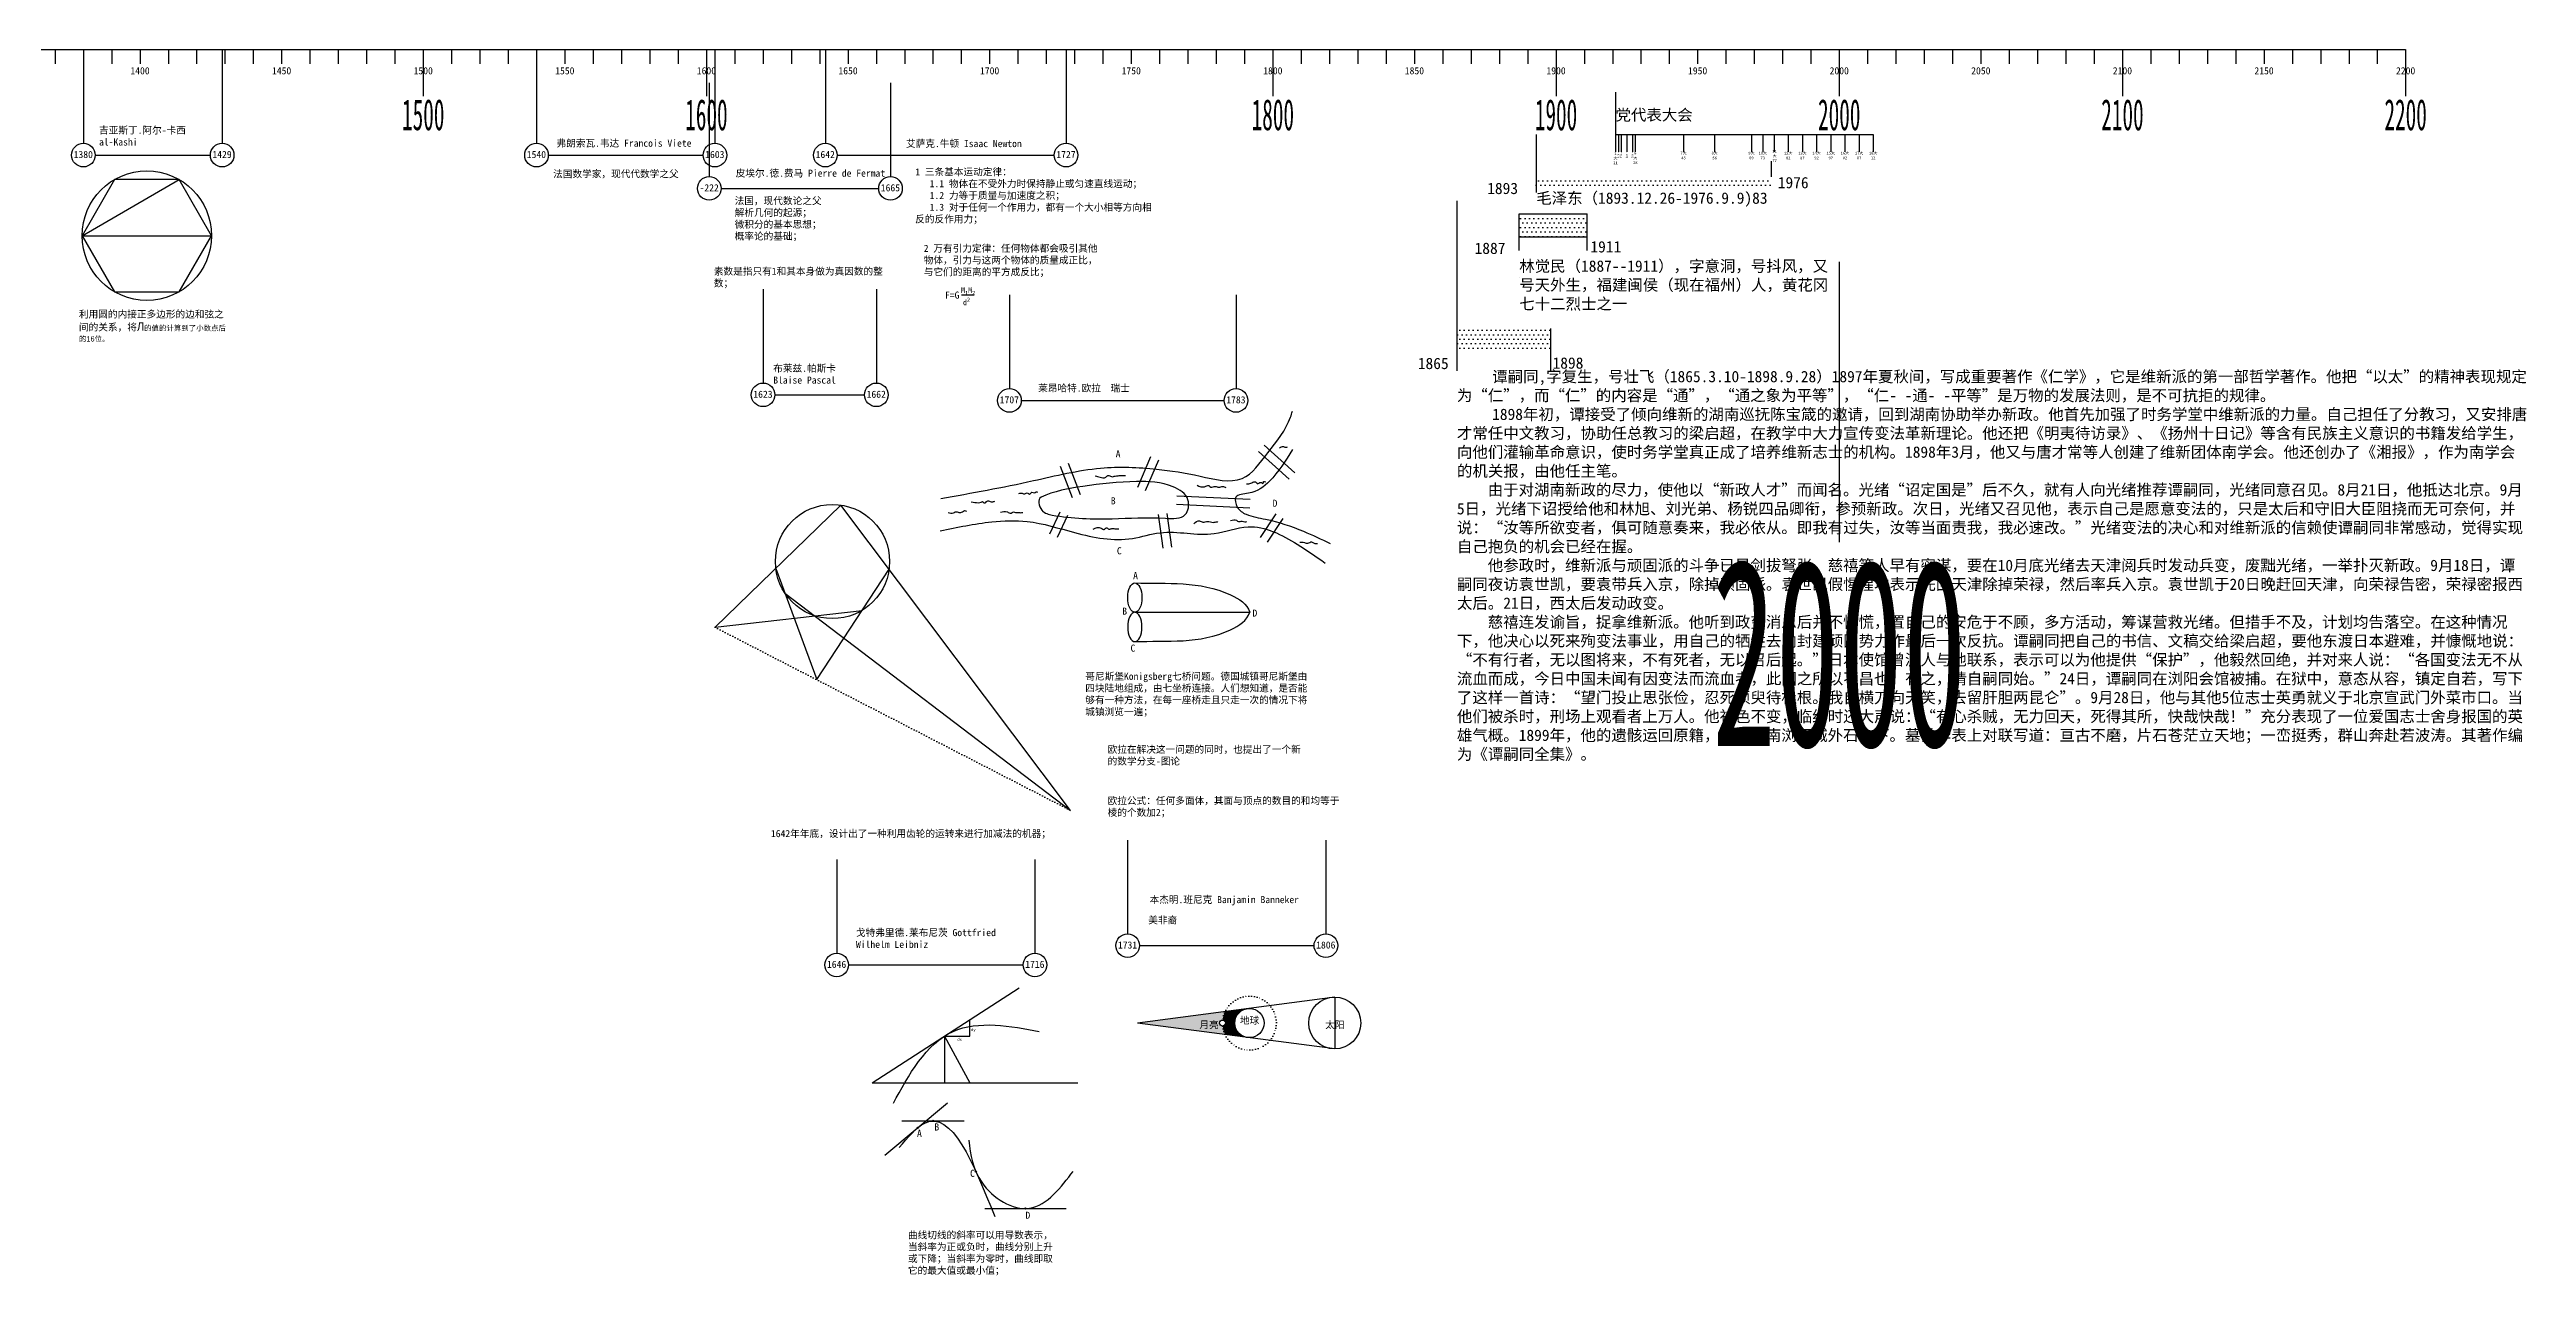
# Model space of a CAD drawing. Header units: millimetres. Extents: x 832 to 8037, y -157 to 740.
# Drawn here: x 6407 to 7281, y -152 to 281 of the extents above; entities that cross this region are included whole.
import ezdxf
from ezdxf.enums import TextEntityAlignment as Align

# ---------------------------------------------------------------- set-up
doc = ezdxf.new("R2010")
doc.units = ezdxf.units.MM
doc.header["$LTSCALE"] = 0.3
doc.linetypes.add('ACAD_ISO07W100', pattern=[3, 0, -3])
for name, color, linetype in [('event', 7, 'Continuous'), ('maths', 7, 'Continuous'), ('talent', 7, 'Continuous'), ('基准', 7, 'Continuous'), ('朝代', 7, 'Continuous'), ('虚线', 7, 'ACAD_ISO07W100')]:
    doc.layers.add(name, color=color, linetype=linetype)
doc.styles.add('a2.5', font='', dxfattribs={"height": 2.5})
doc.styles.get("Standard").update_dxf_attribs({"font": ''})
doc.styles.get('a2.5').set_extended_font_data('SimSun')
doc.styles.get('Standard').set_extended_font_data('SimSun')

# ---------------------------------------------------------------- blocks, each defined once
blk = doc.blocks.new('h1')
blk.add_line((0, 0), (0, 5))
blk.add_attdef('22', text='', height=2.5).set_placement((0, 7.5), align=Align.MIDDLE_CENTER)
blk = doc.blocks.new('h8')
at = {"layer": '朝代', "color": 7}
blk.add_line((0, 0), (0, 16.5), dxfattribs=at)
at = {"layer": '朝代', "color": 1, "width": 0.5}
blk.add_attdef('00', text='', height=11, dxfattribs=at).set_placement((0, 23), align=Align.MIDDLE_CENTER)
blk = doc.blocks.new('ma')
at = {"layer": 'maths'}
blk.add_line((0, 0), (0, -33.12), dxfattribs=at)
blk.add_circle((0, -37.29), 4.17, dxfattribs=at)
at = {"layer": 'maths', "style": 'a2.5'}
blk.add_attdef('AAAA', (-3.44, -38.32), '', height=2.5, dxfattribs=at)

msp = doc.modelspace()

# ---------------------------------------------------------------- hatches: boundary and pattern name
at = {"layer": 'event'}
h = msp.add_hatch(dxfattribs=at)
h.set_pattern_fill('DOTS', color=256, style=0)
h.paths.add_polyline_path([(7014.809, 236.294), (6938.811, 236.294), (6938.811, 231.933), (7014.809, 231.933)])
h.paths.add_polyline_path([(6938.811, 236.294), (6931.809, 236.294), (6931.809, 231.933), (6938.811, 231.933)])
h = msp.add_hatch(dxfattribs=at)
h.set_pattern_fill('DOTS', color=256, style=0)
h.set_pattern_definition([(0, (0, 27.9644), (0.79375, 1.5875), [0, -1.5875])])
h.paths.add_polyline_path([(6925.809, 223.213), (6925.809, 215.144), (6949.809, 215.144), (6949.809, 223.213)])
at = {"layer": 'maths'}
for points in [[(6821.095, -61.462, -0.0831527), (6821.954, -58.441), (6790.997, -62.516), (6821.954, -66.592, -0.0831527), (6821.095, -63.57, -0.4305699), (6819.981, -62.516, -0.4305699)], [(6829.873, -57.398), (6821.954, -58.441, 0.0831527), (6821.095, -61.462, -0.3980443), (6822.092, -62.516, -0.3980443), (6821.095, -63.57, 0.0831527), (6821.954, -66.592), (6829.873, -67.635, -0.3763733), (6825.385, -62.516, -0.3763733)]]:
    msp.add_hatch(color=252, dxfattribs=at).paths.add_polyline_path(points)
at = {"layer": 'talent'}
h = msp.add_hatch(dxfattribs=at)
h.set_pattern_fill('DOTS', color=256, style=0)
h.set_pattern_definition([(0, (0, -38.4877), (0.79375, 1.5875), [0, -1.5875])])
h.paths.add_polyline_path([(6936.809, 182.806), (6903.809, 182.806), (6903.809, 175.306), (6936.809, 175.306)])

# ---------------------------------------------------------------- linework, layer by layer
at = {"layer": 'event'}
for p, q in [((6598.809, 281.294), (6602.809, 281.294)), ((6648.809, 281.294), (6654.809, 281.294)), ((6918.809, 281.294), (6924.809, 281.294)), ((6918.809, 281.294), (6925.809, 281.294)), ((6938.811, 281.294), (6941.811, 281.294)), ((6948.809, 281.294), (6953.809, 281.294)), ((6968.809, 281.294), (6977.809, 281.294)), ((6978.809, 281.294), (6984.809, 281.294)), ((6988.809, 281.294), (6995.809, 281.294)), ((6959.809, 266.294), (6959.809, 245.197)), ((6931.809, 251.294), (6931.809, 230.827)), ((6959.809, 251.294), (6960.809, 251.294)), ((6960.809, 251.294), (6960.809, 245.197)), ((6960.809, 251.294), (6961.809, 251.294)), ((6961.809, 251.294), (6961.809, 245.197)), ((6961.809, 251.294), (6963.809, 251.294)), ((6963.809, 251.294), (6963.809, 245.197)), ((6963.809, 251.294), (6965.809, 251.294)), ((6965.809, 251.294), (6965.809, 245.197)), ((6965.809, 251.294), (6966.809, 251.294)), ((6966.809, 251.294), (6966.809, 245.197)), ((6966.809, 251.294), (6983.809, 251.294)), ((6983.809, 251.294), (6983.809, 245.197)), ((6983.809, 251.294), (6994.809, 251.294)), ((6994.809, 251.294), (6994.809, 245.197)), ((6994.809, 251.294), (7007.809, 251.294)), ((7007.809, 251.294), (7007.809, 245.197)), ((7007.809, 251.294), (7011.809, 251.294)), ((7011.809, 251.294), (7011.809, 245.197)), ((7011.809, 251.294), (7015.809, 251.294)), ((7015.809, 251.294), (7015.809, 245.197)), ((7015.809, 251.294), (7050.809, 251.294)), ((7020.809, 251.294), (7020.809, 245.197)), ((7025.809, 251.294), (7025.809, 245.197)), ((7030.809, 251.294), (7030.809, 245.197)), ((7035.809, 251.294), (7035.809, 245.197)), ((7040.809, 251.294), (7040.809, 245.197)), ((7045.809, 251.294), (7045.809, 245.197)), ((7050.809, 251.294), (7050.809, 245.197)), ((7014.809, 241.919), (7014.809, 236.294)), ((6925.809, 210.33), (6925.809, 223.213)), ((6925.809, 223.213), (6949.809, 223.213)), ((6949.809, 210.33), (6949.809, 223.213)), ((6925.809, 215.144), (6949.809, 215.144)), ((6925.809, 200.701), (6925.809, 200.701))]:
    msp.add_line(p, q, dxfattribs=at)
at = {"layer": 'maths'}
for p, q in [((6422.977, 244.007), (6463.642, 244.007)), ((6582.977, 244.007), (6637.642, 244.007)), ((6684.977, 244.007), (6761.642, 244.007)), ((6418.353, 215.554), (6452.641, 235.35)), ((6643.978, 232.25), (6699.642, 232.25)), ((6418.353, 215.554), (6464.07, 215.554)), ((6728.838, 194.634), (6733.398, 194.634)), ((6662.977, 159.338), (6694.642, 159.338)), ((6749.977, 157.365), (6821.642, 157.365)), ((6835.732, 141.529), (6846.592, 131.756)), ((6763.747, 134.201), (6767.949, 123.085)), ((6766.553, 135.262), (6770.755, 124.146)), ((6795.654, 137.465), (6790.985, 126.583)), ((6798.411, 136.282), (6793.742, 125.4)), ((6833.725, 139.298), (6844.586, 129.526)), ((6804.915, 123.707), (6830.831, 122.464)), ((6686.311, 120.411), (6641.881, 77.259)), ((6767.396, 12.589), (6686.311, 120.411)), ((6763.591, 117.955), (6759.933, 110.182)), ((6766.305, 116.678), (6762.648, 108.905)), ((6798.378, 117.023), (6800.012, 105.13)), ((6801.35, 117.431), (6802.985, 105.539)), ((6804.772, 120.711), (6830.687, 119.467)), ((6839.889, 117.311), (6834.312, 109.005)), ((6842.38, 115.639), (6836.803, 107.332)), ((6663.303, 98.065), (6677.777, 58.764)), ((6677.777, 58.764), (6703.308, 97.81)), ((6666.524, 89.319), (6767.396, 12.589)), ((6641.881, 77.259), (6693.775, 83.23)), ((6790.078, 82.543), (6830.642, 82.543)), ((6688.977, -42.004), (6750.642, -42.004)), ((6791.711, -35.173), (6853.377, -35.173)), ((6697.378, -83.661), (6749.279, -50.078)), ((6860.667, -53.344), (6790.997, -62.516)), ((6860.667, -53.344), (6860.667, -71.689)), ((6722.898, -67.148), (6722.898, -83.661)), ((6722.898, -67.148), (6722.898, -67.148)), ((6722.898, -67.148), (6731.82, -67.148)), ((6722.898, -67.148), (6731.82, -83.661)), ((6731.82, -67.148), (6731.82, -61.375)), ((6860.667, -71.689), (6790.997, -62.516)), ((6697.378, -83.661), (6769.986, -83.661)), ((6701.838, -109.207), (6723.915, -90.713)), ((6707.864, -97.104), (6729.767, -97.104)), ((6737.083, -128.029), (6765.801, -128.029))]:
    msp.add_line(p, q, dxfattribs=at)
msp.add_lwpolyline([(6464.07, 215.554), (6452.641, 235.35), (6429.783, 235.35), (6418.353, 215.554), (6429.783, 195.758), (6452.641, 195.758)], close=True, dxfattribs=at)
for centre, radius in [((6441.212, 215.554), 22.859), ((6683.321, 100.472), 20.162), ((6830.547, -62.516), 5.162), ((6860.667, -62.516), 9.172), ((6821.037, -62.516), 1.055), ((6713.378, -99.54), 0.22), ((6718.873, -97.104), 0.22), ((6733.951, -115.001), 0.22), ((6751.442, -128.029), 0.22)]:
    msp.add_circle(centre, radius, dxfattribs=at)
msp.add_ellipse((6790.078, 87.727), major_axis=(0, -5.184), ratio=0.4820742, dxfattribs=at)
at = {"layer": 'maths', "extrusion": (0, 0, -1)}
msp.add_ellipse((6790.078, 77.358), major_axis=(0, 5.184), ratio=0.4820742, dxfattribs=at)
at = {"layer": 'maths'}
for points in [[(6721.526, 122.713), (6754.269, 129.032), (6777.995, 133.456), (6797.756, 133.112), (6813.11, 130.612), (6827.979, 129.822), (6836.995, 138.827), (6845.062, 151.466), (6845.695, 153.52)], [(6845.76, 139.983), (6837.639, 128.848), (6830.204, 124.582), (6825.775, 123.16), (6826.25, 119.685), (6829.414, 117.157), (6836.215, 115.419), (6849.672, 111.144), (6859.005, 106.878)], [(6841.13, 140.675), (6842.56, 141.051), (6843.538, 140.825), (6843.989, 140.976)], [(6749.173, 124.506), (6750.347, 124.559), (6751.254, 124.4), (6752.108, 124.719), (6752.909, 124.293), (6753.336, 124.559), (6753.763, 124.986), (6754.617, 124.719), (6755.204, 125.039), (6755.737, 124.986)], [(6776.104, 130.715), (6777.781, 130.312), (6779.794, 130.245), (6780.599, 130.849), (6781.874, 130.447), (6783.149, 130.648), (6784.156, 130.782), (6785.632, 130.849), (6786.839, 130.849)], [(6812.082, 127.428), (6814.715, 126.902), (6816.22, 127.278), (6816.972, 126.752), (6818.477, 126.977), (6819.756, 126.677), (6821.185, 126.977), (6822.163, 126.601)], [(6829.537, 127.954), (6831.041, 128.104), (6831.718, 128.48), (6832.997, 128.405), (6833.373, 127.954), (6834.502, 128.405), (6835.405, 128.104), (6835.555, 128.705), (6836.308, 128.63)], [(6721.379, 111.312), (6739.569, 114.471), (6752.065, 114.629), (6768.832, 110.68), (6789.237, 108.626), (6799.001, 110.649), (6818.145, 110.338), (6830.046, 112.733), (6847.446, 106.572), (6857.253, 99.937)], [(6724.195, 117.843), (6725.156, 117.576), (6726.063, 117.63), (6726.65, 118.003), (6727.291, 118.003), (6727.985, 117.843), (6729.212, 118.056), (6729.906, 118.483), (6730.653, 118.216)], [(6732.308, 121.521), (6734.869, 121.255), (6735.83, 121.414), (6736.257, 121.628), (6736.898, 121.201), (6737.485, 121.361), (6737.912, 121.841), (6739.032, 121.681), (6740.207, 121.628), (6740.687, 121.788)], [(6742.662, 117.896), (6745.063, 118.003), (6746.398, 117.576), (6747.251, 118.003), (6747.945, 117.736), (6748.959, 117.843), (6749.867, 117.683), (6750.507, 117.843)], [(6810.878, 113.752), (6812.91, 114.879), (6814.113, 114.353), (6815.769, 114.654), (6817.725, 114.278), (6819.079, 114.503), (6819.38, 114.428)], [(6823.911, 114.93), (6825.942, 115.08), (6826.695, 114.554), (6827.974, 114.78), (6828.952, 114.479), (6829.629, 114.554)], [(6775.366, 111.93), (6778.185, 112.265), (6779.258, 111.796), (6779.996, 112.399), (6780.936, 111.93), (6782.009, 112.131), (6783.351, 111.997), (6784.425, 112.064)], [(6848.287, 107.341), (6849.942, 107.191), (6851.146, 106.965), (6852.5, 107.416), (6853.403, 106.965), (6854.607, 106.89)], [(6706.835, -106.515), (6715.882, -97.84), (6740.604, -130.818)]]:
    msp.add_spline(points, degree=3, dxfattribs=at)
for points, start_tangent, end_tangent in [([(6756.958, 123.187), (6771.668, 126.979), (6790.649, 128.716), (6803.62, 126.821), (6808.84, 122.239), (6807.891, 117.026), (6800.931, 115.762), (6782.108, 115.604), (6760.912, 116.868), (6757.274, 118.606), (6756.958, 123.187)], (0.9041045, 0.4273114), (0.9041045, 0.4273114)), ([(6790.078, 92.911), (6823.913, 88.687), (6830.642, 82.543)], (0.9992295, -0.0392476), (0.2803164, -0.9599077)), ([(6790.078, 72.174), (6823.913, 76.398), (6830.642, 82.543)], (0.9992295, 0.0392476), (0.2803164, 0.9599077)), ([(6704.806, -90.798), (6725.914, -65.497), (6756.344, -65.497)], (0.4792669, 0.8776692), (0.9810654, -0.1936769)), ([(6731.495, -103.903), (6736.039, -118.78), (6752.884, -127.938), (6768.326, -114.949)], (0.0868565, -0.9962208), (0.6197344, 0.7848116))]:
    msp.add_spline(points, degree=3, dxfattribs=dict(at, start_tangent=start_tangent, end_tangent=end_tangent))
at = {"layer": 'talent'}
for points in [[(6903.809, 227.806), (6903.809, 167.806)], [(6936.809, 182.806), (6936.809, 167.806)]]:
    msp.add_lwpolyline(points, dxfattribs=at)
at = {"layer": '基准'}
for p, q in [((838.809, 281.294), (7238.809, 281.294)), ((838.809, 281.294), (7238.809, 281.294)), ((838.809, 281.294), (7238.809, 281.294)), ((838.809, 281.294), (7238.809, 281.294)), ((838.809, 281.294), (7238.809, 281.294)), ((6408.809, 281.294), (6408.809, 276.294)), ((6418.809, 281.294), (6418.809, 276.294)), ((6428.809, 281.294), (6428.809, 276.294)), ((6448.809, 281.294), (6448.809, 276.294)), ((6458.809, 281.294), (6458.809, 276.294)), ((6468.809, 281.294), (6468.809, 276.294)), ((6478.809, 281.294), (6478.809, 276.294)), ((6498.809, 281.294), (6498.809, 276.294)), ((6508.809, 281.294), (6508.809, 276.294)), ((6518.809, 281.294), (6518.809, 276.294)), ((6528.809, 281.294), (6528.809, 276.294)), ((6548.809, 281.294), (6548.809, 276.294)), ((6558.809, 281.294), (6558.809, 276.294)), ((6568.809, 281.294), (6568.809, 276.294)), ((6578.809, 281.294), (6578.809, 276.294)), ((6598.809, 281.294), (6598.809, 276.294)), ((6608.809, 281.294), (6608.809, 276.294)), ((6618.809, 281.294), (6618.809, 276.294)), ((6628.809, 281.294), (6628.809, 276.294)), ((6648.809, 281.294), (6648.809, 276.294)), ((6658.809, 281.294), (6658.809, 276.294)), ((6668.809, 281.294), (6668.809, 276.294)), ((6678.809, 281.294), (6678.809, 276.294)), ((6698.809, 281.294), (6698.809, 276.294)), ((6708.809, 281.294), (6708.809, 276.294)), ((6718.809, 281.294), (6718.809, 276.294)), ((6728.809, 281.294), (6728.809, 276.294)), ((6748.809, 281.294), (6748.809, 276.294)), ((6758.809, 281.294), (6758.809, 276.294)), ((6768.809, 281.294), (6768.809, 276.294)), ((6778.809, 281.294), (6778.809, 276.294)), ((6798.809, 281.294), (6798.809, 276.294)), ((6808.809, 281.294), (6808.809, 276.294)), ((6818.809, 281.294), (6818.809, 276.294)), ((6828.809, 281.294), (6828.809, 276.294)), ((6848.809, 281.294), (6848.809, 276.294)), ((6858.809, 281.294), (6858.809, 276.294)), ((6868.809, 281.294), (6868.809, 276.294)), ((6878.809, 281.294), (6878.809, 276.294)), ((6898.809, 281.294), (6898.809, 276.294)), ((6908.809, 281.294), (6908.809, 276.294)), ((6918.809, 281.294), (6918.809, 276.294)), ((6928.809, 281.294), (6928.809, 276.294)), ((6948.809, 281.294), (6948.809, 276.294)), ((6958.809, 281.294), (6958.809, 276.294)), ((6968.809, 281.294), (6968.809, 276.294)), ((6978.809, 281.294), (6978.809, 276.294)), ((6998.809, 281.294), (6998.809, 276.294)), ((7008.809, 281.294), (7008.809, 276.294)), ((7018.809, 281.294), (7018.809, 276.294)), ((7028.809, 281.294), (7028.809, 276.294)), ((7048.809, 281.294), (7048.809, 276.294)), ((7058.809, 281.294), (7058.809, 276.294)), ((7068.809, 281.294), (7068.809, 276.294)), ((7078.809, 281.294), (7078.809, 276.294)), ((7098.809, 281.294), (7098.809, 276.294)), ((7108.809, 281.294), (7108.809, 276.294)), ((7118.809, 281.294), (7118.809, 276.294)), ((7128.809, 281.294), (7128.809, 276.294)), ((7148.809, 281.294), (7148.809, 276.294)), ((7158.809, 281.294), (7158.809, 276.294)), ((7168.809, 281.294), (7168.809, 276.294)), ((7178.809, 281.294), (7178.809, 276.294)), ((7198.809, 281.294), (7198.809, 276.294)), ((7208.809, 281.294), (7208.809, 276.294)), ((7218.809, 281.294), (7218.809, 276.294)), ((7228.809, 281.294), (7228.809, 276.294))]:
    msp.add_line(p, q, dxfattribs=at)
at = {"layer": '虚线', "color": 5}
msp.add_line((6641.881, 77.259), (6767.396, 12.589), dxfattribs=at)
at = {"layer": '虚线'}
msp.add_arc((6830.547, -62.516), 9.51, 186.362037, 173.637963, dxfattribs=at)

# ---------------------------------------------------------------- block references
at = {"layer": 'maths'}
for p, values in [((6418.809, 281.294), {'AAAA': '1380'}), ((6467.809, 281.294), {'AAAA': '1429'}), ((6578.809, 281.294), {'AAAA': '1540'}), ((6641.809, 281.294), {'AAAA': '1603'}), ((6680.809, 281.294), {'AAAA': '1642'}), ((6765.809, 281.294), {'AAAA': '1727'}), ((6639.811, 269.536), {'AAAA': '-222'}), ((6703.809, 269.536), {'AAAA': '1665'}), ((6658.809, 196.624), {'AAAA': '1623'}), ((6698.809, 196.624), {'AAAA': '1662'}), ((6745.809, 194.652), {'AAAA': '1707'}), ((6825.809, 194.652), {'AAAA': '1783'}), ((6787.543, 2.113), {'AAAA': '1731'}), ((6857.545, 2.113), {'AAAA': '1806'}), ((6684.809, -4.718), {'AAAA': '1646'}), ((6754.809, -4.718), {'AAAA': '1716'})]:
    msp.add_blockref('ma', p, dxfattribs=at).add_auto_attribs(values)
at = {"layer": '基准'}
ref = msp.add_blockref('h1', (6438.809, 281.294), dxfattribs=dict(at, xscale=-1, rotation=180))
ref.add_attrib('22', '1400', dxfattribs={"layer": '0', "color": 1, "height": 2.5}).set_placement((6438.809, 273.794), align=Align.MIDDLE_CENTER)
ref = msp.add_blockref('h1', (6488.809, 281.294), dxfattribs=dict(at, xscale=-1, rotation=180))
ref.add_attrib('22', '1450', dxfattribs={"layer": '0', "height": 2.5}).set_placement((6488.809, 273.794), align=Align.MIDDLE_CENTER)
ref = msp.add_blockref('h8', (6538.809, 281.294), dxfattribs=dict(at, xscale=-1, rotation=180))
ref.add_attrib('00', '1500', dxfattribs={"layer": '朝代', "color": 1, "height": 11, "width": 0.5}).set_placement((6538.811, 258.294), align=Align.MIDDLE_CENTER)
ref = msp.add_blockref('h1', (6538.809, 281.294), dxfattribs=dict(at, xscale=-1, rotation=180))
ref.add_attrib('22', '1500', dxfattribs={"layer": '0', "color": 1, "height": 2.5}).set_placement((6538.809, 273.794), align=Align.MIDDLE_CENTER)
ref = msp.add_blockref('h1', (6588.809, 281.294), dxfattribs=dict(at, xscale=-1, rotation=180))
ref.add_attrib('22', '1550', dxfattribs={"layer": '0', "height": 2.5}).set_placement((6588.809, 273.794), align=Align.MIDDLE_CENTER)
ref = msp.add_blockref('h8', (6638.809, 281.294), dxfattribs=dict(at, xscale=-1, rotation=180))
ref.add_attrib('00', '1600', dxfattribs={"layer": '朝代', "color": 1, "height": 11, "width": 0.5}).set_placement((6638.811, 258.294), align=Align.MIDDLE_CENTER)
ref = msp.add_blockref('h1', (6638.809, 281.294), dxfattribs=dict(at, xscale=-1, rotation=180))
ref.add_attrib('22', '1600', dxfattribs={"layer": '0', "color": 1, "height": 2.5}).set_placement((6638.809, 273.794), align=Align.MIDDLE_CENTER)
ref = msp.add_blockref('h1', (6688.809, 281.294), dxfattribs=dict(at, xscale=-1, rotation=180))
ref.add_attrib('22', '1650', dxfattribs={"layer": '0', "height": 2.5}).set_placement((6688.809, 273.794), align=Align.MIDDLE_CENTER)
ref = msp.add_blockref('h1', (6738.809, 281.294), dxfattribs=dict(at, xscale=-1, rotation=180))
ref.add_attrib('22', '1700', dxfattribs={"layer": '0', "color": 1, "height": 2.5}).set_placement((6738.809, 273.794), align=Align.MIDDLE_CENTER)
ref = msp.add_blockref('h1', (6788.809, 281.294), dxfattribs=dict(at, xscale=-1, rotation=180))
ref.add_attrib('22', '1750', dxfattribs={"layer": '0', "height": 2.5}).set_placement((6788.809, 273.794), align=Align.MIDDLE_CENTER)
ref = msp.add_blockref('h8', (6838.809, 281.294), dxfattribs=dict(at, xscale=-1, rotation=180))
ref.add_attrib('00', '1800', dxfattribs={"layer": '朝代', "color": 1, "height": 11, "width": 0.5}).set_placement((6838.811, 258.294), align=Align.MIDDLE_CENTER)
ref = msp.add_blockref('h1', (6838.809, 281.294), dxfattribs=dict(at, xscale=-1, rotation=180))
ref.add_attrib('22', '1800', dxfattribs={"layer": '0', "color": 1, "height": 2.5}).set_placement((6838.809, 273.794), align=Align.MIDDLE_CENTER)
ref = msp.add_blockref('h1', (6888.809, 281.294), dxfattribs=dict(at, xscale=-1, rotation=180))
ref.add_attrib('22', '1850', dxfattribs={"layer": '0', "height": 2.5}).set_placement((6888.809, 273.794), align=Align.MIDDLE_CENTER)
ref = msp.add_blockref('h8', (6938.809, 281.294), dxfattribs=dict(at, xscale=-1, rotation=180))
ref.add_attrib('00', '1900', dxfattribs={"layer": '朝代', "color": 1, "height": 11, "width": 0.5}).set_placement((6938.811, 258.294), align=Align.MIDDLE_CENTER)
ref = msp.add_blockref('h1', (6938.809, 281.294), dxfattribs=dict(at, xscale=-1, rotation=180))
ref.add_attrib('22', '1900', dxfattribs={"layer": '0', "color": 1, "height": 2.5}).set_placement((6938.809, 273.794), align=Align.MIDDLE_CENTER)
ref = msp.add_blockref('h1', (6988.809, 281.294), dxfattribs=dict(at, xscale=-1, rotation=180))
ref.add_attrib('22', '1950', dxfattribs={"layer": '0', "height": 2.5}).set_placement((6988.809, 273.794), align=Align.MIDDLE_CENTER)
ref = msp.add_blockref('h8', (7038.809, 281.294), dxfattribs=dict(at, xscale=-1, rotation=180))
ref.add_attrib('00', '2000', dxfattribs={"layer": '朝代', "color": 1, "height": 11, "width": 0.5}).set_placement((7038.811, 258.294), align=Align.MIDDLE_CENTER)
ref = msp.add_blockref('h1', (7038.809, 281.294), dxfattribs=dict(at, xscale=-1, rotation=180))
ref.add_attrib('22', '2000', dxfattribs={"layer": '0', "color": 1, "height": 2.5}).set_placement((7038.809, 273.794), align=Align.MIDDLE_CENTER)
ref = msp.add_blockref('h1', (7088.809, 281.294), dxfattribs=dict(at, xscale=-1, rotation=180))
ref.add_attrib('22', '2050', dxfattribs={"layer": '0', "height": 2.5}).set_placement((7088.809, 273.794), align=Align.MIDDLE_CENTER)
ref = msp.add_blockref('h8', (7138.809, 281.294), dxfattribs=dict(at, xscale=-1, rotation=180))
ref.add_attrib('00', '2100', dxfattribs={"layer": '朝代', "color": 1, "height": 11, "width": 0.5}).set_placement((7138.811, 258.294), align=Align.MIDDLE_CENTER)
ref = msp.add_blockref('h1', (7138.809, 281.294), dxfattribs=dict(at, xscale=-1, rotation=180))
ref.add_attrib('22', '2100', dxfattribs={"layer": '0', "color": 1, "height": 2.5}).set_placement((7138.809, 273.794), align=Align.MIDDLE_CENTER)
ref = msp.add_blockref('h1', (7188.809, 281.294), dxfattribs=dict(at, xscale=-1, rotation=180))
ref.add_attrib('22', '2150', dxfattribs={"layer": '0', "height": 2.5}).set_placement((7188.809, 273.794), align=Align.MIDDLE_CENTER)
ref = msp.add_blockref('h8', (7238.809, 281.294), dxfattribs=dict(at, xscale=-1, rotation=180))
ref.add_attrib('00', '2200', dxfattribs={"layer": '朝代', "color": 1, "height": 11, "width": 0.5}).set_placement((7238.811, 258.294), align=Align.MIDDLE_CENTER)
ref = msp.add_blockref('h1', (7238.809, 281.294), dxfattribs=dict(at, xscale=-1, rotation=180))
ref.add_attrib('22', '2200', dxfattribs={"layer": '0', "color": 1, "height": 2.5}).set_placement((7238.809, 273.794), align=Align.MIDDLE_CENTER)
ref = msp.add_blockref('h8', (7038.802, 206.283), dxfattribs=dict(at, xscale=-6, yscale=6, zscale=6, rotation=180))
ref.add_attrib('00', '2000', dxfattribs={"layer": '朝代', "color": 1, "height": 66, "width": 0.5}).set_placement((7038.809, 68.283), align=Align.MIDDLE_CENTER)

# ---------------------------------------------------------------- texts
at = {"layer": 'event'}
for s, insert, char_height, width, attachment_point in [('{\\fSimSun|b0|i0|c134|p2;党代表大会}', (6959.809, 260.228), 4, 29.60218, 1), ('{\\fSimSun|b0|i0|c134|p2;1大21}', (6959.809, 245.063), 1, 1.53255, 2), ('{\\fSimSun|b0|i0|c134|p2;2大\\P22}', (6960.809, 245.197), 0.5, 0.58692, 2), ('{\\fSimSun|b0|i0|c134|p2;3大\\P23}', (6961.809, 245.197), 0.5, 0.58692, 2), ('{\\fSimSun|b0|i0|c134|p2;4大\\P25}', (6963.809, 245.197), 0.5, 0.58692, 2), ('{\\fSimSun|b0|i0|c134|p2;5大\\P27}', (6965.809, 245.197), 0.5, 0.58692, 2), ('{\\fSimSun|b0|i0|c134|p2;6大28}', (6966.809, 245.197), 1, 1.63199, 2), ('{\\fSimSun|b0|i0|c134|p2;7大45}', (6983.809, 245.197), 1, 3.26398, 2), ('{\\fSimSun|b0|i0|c134|p2;8大56}', (6994.809, 245.197), 1, 3.26398, 2), ('{\\fSimSun|b0|i0|c134|p2;9大69}', (7007.809, 245.197), 1, 3.26398, 2), ('{\\fSimSun|b0|i0|c134|p2;10大73}', (7011.809, 245.197), 1, 3.26398, 2), ('{\\fSimSun|b0|i0|c134|p2;11大77}', (7015.976, 243.726), 1, 2.74472, 5), ('{\\fSimSun|b0|i0|c134|p2;12大82}', (7020.809, 245.197), 1, 3.26398, 2), ('{\\fSimSun|b0|i0|c134|p2;13大87}', (7025.809, 245.197), 1, 3.26398, 2), ('{\\fSimSun|b0|i0|c134|p2;14大92}', (7030.809, 245.197), 1, 3.26398, 2), ('{\\fSimSun|b0|i0|c134|p2;15大97}', (7035.809, 245.197), 1, 3.26398, 2), ('{\\fSimSun|b0|i0|c134|p2;16大02}', (7040.809, 245.197), 1, 3.26398, 2), ('{\\fSimSun|b0|i0|c134|p2;17大07}', (7045.809, 245.197), 1, 3.26398, 2), ('{\\fSimSun|b0|i0|c134|p2;18大12}', (7050.809, 245.197), 1, 3.26398, 2), ('1976', (7017.115, 236.294), 4, 15.09165, 1), ('1893', (6914.508, 234.253), 4, 15.09165, 1), ('1887', (6910.054, 213.105), 4, 15.09165, 1), ('1911', (6950.949, 213.625), 4, 15.09165, 1), ('{\\fSimSun|b0|i0|c134|p2;林觉民（\\fSimSun|b0|i0|c0|p2;1887--1911\\fSimSun|b0|i0|c134|p2;），字意洞，号抖风，又号天外生，福建闽侯（现在福州）人，黄花冈七十二烈士之一}', (6925.809, 206.823), 4, 111.95965, 1), ('1865', (6890.01, 172.439), 4, 15.09165, 1), ('1898', (6937.583, 172.577), 4, 15.09165, 1)]:
    msp.add_mtext(s, dxfattribs=dict(at, insert=insert, char_height=char_height, width=width, attachment_point=attachment_point))
at = {"layer": 'maths', "attachment_point": 1, "style": 'a2.5'}
for s, insert, char_height, width in [('吉亚斯丁.阿尔-卡西 al-Kashi', (6424.33, 254.057), 2.5, 36.58133), ('弗朗索瓦.韦达 Francois Viete', (6585.864, 249.462), 2.5, 51.77788), ('艾萨克.牛顿 Isaac Newton', (6709.287, 249.325), 2.5, 52.43586), ('法国数学家，现代代数学之父', (6584.671, 238.638), 2.5, 48.57802), ('皮埃尔.徳.费马 Pierre de Fermat', (6649.139, 238.87), 2.5, 55.17371), ('1 三条基本运动定律：\\P   1.1 物体在不受外力时保持静止或匀速直线运动；\\P   1.2 力等于质量与加速度之积；\\P   1.3 对于任何一个作用力，都有一个大小相等方向相反的反作用力；', (6712.536, 239.339), 2.5, 83.35668), ('法国，现代数论之父\\P解析几何的起源；\\P微积分的基本思想；\\P概率论的基础；', (6648.782, 229.132), 2.5, 46.85009), ('2 万有引力定律：任何物体都会吸引其他物体，引力与这两个物体的质量成正比，与它们的距离的平方成反比；', (6715.54, 212.345), 2.5, 64.36082), ('素数是指只有1和其本身做为真因数的整数；', (6641.423, 204.229), 2.5, 59.49478), ('F=G', (6723.045, 195.825), 2.5, 9.37293), ('\\A1;M{\\H0.7x;\\S^ 1;}M{\\H0.7x;\\S^ 2;}', (6728.687, 197.345), 2, 7.10862), ('\\A1;d{\\H0.7x;\\S2^ ;}', (6729.387, 193.674), 2, 2.80102), ('利用圆的内接正多边形的边和弦之间的关系，将{\\fÃÔÄã¼òÏ¸ÐÐ¿¬|b0|i0|c134|p0;\\H1.167x;Л\\fSimSun|b0|i0|c134|p2;\\H0.6429x;的值的计算到了小数点后的\\fËÎÌå|b0|i0|c134|p0;16\\fSimSun|b0|i0|c134|p2;位。}', (6417.245, 189.076), 2.5, 52.57731), ('布莱兹.帕斯卡\\PBlaise Pascal', (6662.389, 169.978), 2.5, 32.42022), ('莱昂哈特.欧拉  瑞士', (6755.926, 162.984), 2.5, 60.04051), ('A', (6783.317, 139.74), 2.5, 4.65831), ('B', (6781.59, 123.174), 2.5, 4.65831), ('D', (6838.723, 122.312), 2.5, 4.65831), ('C', (6783.747, 105.508), 2.5, 4.65831), ('A', (6789.469, 96.729), 2.5, 4.65831), ('B', (6785.628, 84.196), 2.5, 4.65831), ('D', (6831.61, 83.525), 2.5, 4.65831), ('C', (6788.554, 71.138), 2.5, 4.65831), ('哥尼斯堡Konigsberg七桥问题。德国城镇哥尼斯堡由四块陆地组成，由七坐桥连接。人们想知道，是否能够有一种方法，在每一座桥走且只走一次的情况下将城镇浏览一遍；', (6772.582, 61.185), 2.5, 80.3592), ('欧拉在解决这一问题的同时，也提出了一个新的数学分支-图论', (6780.468, 35.379), 2.5, 69.40112), ('欧拉公式：任何多面体，其面与顶点的数目的和均等于棱的个数加2；', (6780.472, 17.273), 2.5, 83.24291), ('1642年年底，设计出了一种利用齿轮的运转来进行加减法的机器；', (6661.576, 5.644), 2.5, 106.90833), ('本杰明.班尼克 Banjamin Banneker', (6795.279, -17.683), 2.5, 58.25348), ('美非裔', (6794.83, -24.916), 2.5, 40.07947), ('戈特弗里德.莱布尼茨 Gottfried Wilhelm Leibniz', (6691.604, -29.327), 2.5, 56.95106), ('地球', (6827.174, -60.316), 2.5, 7.99455), ('dx', (6727.433, -67.769), 1, 2.11988), ('dy', (6732.298, -64.367), 1, 2.11988), ('月亮', (6812.887, -61.878), 2.5, 7.99455), ('太阳', (6857.294, -61.878), 2.5, 7.99455), ('A', (6713.165, -100.23), 2.5, 2.83162), ('B', (6719.306, -97.98), 2.5, 2.83162), ('C', (6731.896, -114.338), 2.5, 2.83162), ('D', (6751.446, -129.161), 2.5, 2.83162), ('曲线切线的斜率可以用导数表示，当斜率为正或负时，曲线分别上升或下降；当斜率为零时，曲线即取它的最大值或最小值；', (6709.978, -136.123), 2.5, 52.20194)]:
    msp.add_mtext(s, dxfattribs=dict(at, insert=insert, char_height=char_height, width=width))
at = {"layer": 'talent', "char_height": 4, "attachment_point": 1}
for s, insert, width in [('{\\fSimSun|b0|i0|c134|p2;毛泽东（1893.12.26-1976.9.9)83}', (6931.809, 230.827), 83), ('\\pi7;{\\fSimSun|b0|i0|c134|p2;  谭嗣同,字复生，号壮飞（1865.3.10-1898.9.28）1897年夏秋间，写成重要著作《仁学》，它是维新派的第一部哲学著作。他把“以太”的精神表现规定为“仁”，而“仁”的内容是“通”，“通之象为平等”，“仁- -通- -平等”是万物的发展法则，是不可抗拒的规律。\\P  1898年初，谭接受了倾向维新的湖南巡抚陈宝箴的邀请，回到湖南协助举办新政。他首先加强了时务学堂中维新派的力量。自己担任了分教习，又安排唐才常任中文教习，协助任总教习的梁启超，在教学中大力宣传变法革新理论。他还把《明夷待访录》、《扬州十日记》等含有民族主义意识的书籍发给学生，向他们灌输革命意识，使时务学堂真正成了培养维新志士的机构。1898年3月，他又与唐才常等人创建了维新团体南学会。他还创办了《湘报》，作为南学会的机关报，由他任主笔。\\P\\pi0;    由于对湖南新政的尽力，使他以“新政人才”而闻名。光绪“诏定国是”后不久，就有人向光绪推荐谭嗣同，光绪同意召见。8月21日，他抵达北京。9月5日，光绪下诏授给他和林旭、刘光弟、杨锐四品卿衔，参预新政。次日，光绪又召见他，表示自己是愿意变法的，只是太后和守旧大臣阻挠而无可奈何，并说：“汝等所欲变者，俱可随意奏来，我必依从。即我有过失，汝等当面责我，我必速改。”光绪变法的决心和对维新派的信赖使谭嗣同非常感动，觉得实现自己抱负的机会已经在握。\\P    他参政时，维新派与顽固派的斗争已是剑拔弩张。慈禧等人早有密谋，要在10月底光绪去天津阅兵时发动兵变，废黜光绪，一举扑灭新政。9月18日，谭嗣同夜访袁世凯，要袁带兵入京，除掉顽固派。袁世凯假惺惺地表示先回天津除掉荣禄，然后率兵入京。袁世凯于20日晚赶回天津，向荣禄告密，荣禄密报西太后。21日，西太后发动政变。\\P    慈禧连发谕旨，捉拿维新派。他听到政变消息后并不惊慌，置自己的安危于不顾，多方活动，筹谋营救光绪。但措手不及，计划均告落空。在这种情况下，他决心以死来殉变法事业，用自己的牺牲去向封建顽固势力作最后一次反抗。谭嗣同把自己的书信、文稿交给梁启超，要他东渡日本避难，并慷慨地说：“不有行者，无以图将来，不有死者，无以召后起。”日本使馆曾派人与他联系，表示可以为他提供“保护”，他毅然回绝，并对来人说：“各国变法无不从流血而成，今日中国未闻有因变法而流血者，此国之所以不昌也。有之，请自嗣同始。”24日，谭嗣同在浏阳会馆被捕。在狱中，意态从容，镇定自若，写下了这样一首诗：“望门投止思张俭，忍死须臾待杜根。我自横刀向天笑，去留肝胆两昆仑”。9月28日，他与其他5位志士英勇就义于北京宣武门外菜市口。当他们被杀时，刑场上观看者上万人。他神色不变，临终时还大声说：“有心杀贼，无力回天，死得其所，快哉快哉！”充分表现了一位爱国志士舍身报国的英雄气概。1899年，他的遗骸运回原籍，葬在湖南浏阳城外石山下。墓前华表上对联写道：亘古不磨，片石苍茫立天地；一峦挺秀，群山奔赴若波涛。其著作编为《谭嗣同全集》。}', (6903.809, 167.806), 377.74256)]:
    msp.add_mtext(s, dxfattribs=dict(at, insert=insert, width=width))

doc.saveas('drawing.dxf')
